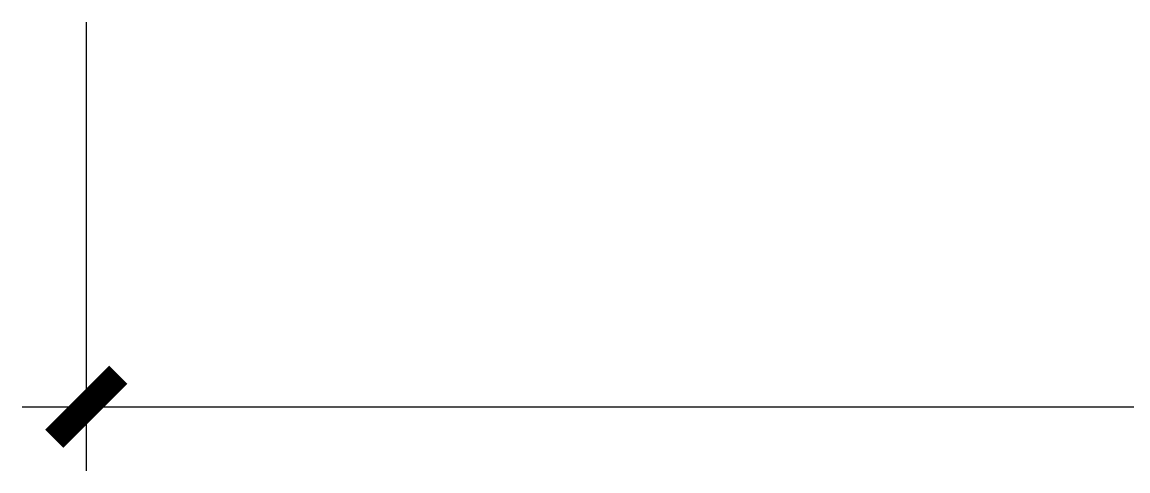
# Model space of a CAD drawing. Header units: inches. Extents: x 24920 to 61775, y 10942 to 38819.
# Drawn here: x 42787.5 to 43218.5, y 23689.3 to 23864.3 of the extents above; entities that cross this region are included whole.
import ezdxf

# ---------------------------------------------------------------- set-up
doc = ezdxf.new("R2010")
doc.units = ezdxf.units.IN
doc.header["$MEASUREMENT"] = 0
doc.header["$PDMODE"] = 1
doc.styles.add('DIM', font='simplex.shx', dxfattribs={"width": 0.6, "bigfont": 'extfont.shx'})
doc.dimstyles.new('1比25', dxfattribs={"dimscale": 25, "dimtxt": 3.5, "dimasz": 1, "dimexe": 1, "dimexo": 1, "dimgap": 0.6, "dimtad": 1, "dimdec": 0, "dimrnd": 5, "dimzin": 0, "dimdsep": 46, "dimtxsty": 'DIM', "dimblk": 'ARCHTICK', "dimcen": 0.09, "dimdle": 1, "dimclrd": 1, "dimclre": 1, "dimclrt": 1, "dimadec": 0, "dimazin": 0, "dimtfac": 1, "dimtdec": 0, "dimtix": 1, "dimtmove": 2, "dimatfit": 3, "dimldrblk": '引线箭头（自定义）', "dimfxl": 0, "dimtolj": 1, "dimtzin": 0, "dimarcsym": 0})

# ---------------------------------------------------------------- blocks, each defined once
blk = doc.blocks.new('_ArchTick')
at = {"color": 0, "linetype": 'ByBlock', "const_width": 0.4}
blk.add_lwpolyline([(-0.5, -0.5), (0.5, 0.5)], dxfattribs=at)
blk = doc.blocks.new('*D906')
at = {"color": 1, "lineweight": -2, "transparency": 16777216}
for p, q in [((43046.49, 23912.89), (43046.49, 23737.89)), ((43996.71, 23912.89), (43996.71, 23737.89)), ((43021.49, 23762.89), (44021.71, 23762.89))]:
    blk.add_line(p, q, dxfattribs=at)
at = {"layer": 'Defpoints', "color": 0, "transparency": 16777216}
for p in [(43046.49, 24255.1), (43996.71, 24255.1), (43996.71, 23762.89)]:
    blk.add_point(p, dxfattribs=at)
at = {"color": 1, "lineweight": -2, "transparency": 16777216, "xscale": 25, "yscale": 25, "zscale": 25, "rotation": 180}
blk.add_blockref('_ArchTick', (43046.49, 23762.89), dxfattribs=at)
at = {"color": 1, "lineweight": -2, "transparency": 16777216, "xscale": 25, "yscale": 25, "zscale": 25}
blk.add_blockref('_ArchTick', (43996.71, 23762.89), dxfattribs=at)
at = {"color": 1, "transparency": 16777216, "insert": (43521.6, 23821.64), "char_height": 87.5, "attachment_point": 5, "style": 'DIM'}
blk.add_mtext('\\A1;950', dxfattribs=at)
blk = doc.blocks.new('引线箭头（自定义）')
at = {"linetype": 'ByBlock', "lineweight": -2}
h = blk.add_hatch(color=8, dxfattribs=at)
h.dxf.hatch_style = 1
h.paths.add_polyline_path([(-1.195, -0.955), (-0.315, 0), (-1.201, 0.958), (-0.912, 1.212), (0, 0), (-0.912, -1.209)])
at = {"color": 0, "linetype": 'ByBlock', "lineweight": -2}
blk.add_line((-0.315, 0), (-4.751, 0), dxfattribs=at)
blk.add_lwpolyline([(-1.195, -0.955), (-0.315, 0), (-1.201, 0.958), (-0.912, 1.212), (0, 0), (-0.912, -1.209)], close=True, dxfattribs=at)
blk = doc.blocks.new('age')
dim = blk.add_linear_dim(base=(43996.71, 23762.89), p1=(43046.49, 24255.1), p2=(43996.71, 24255.1), dimstyle='1比25')
dim.commit()
dim.dimension.update_dxf_attribs({"geometry": '*D906', "text_midpoint": (43521.6, 23821.64)})

msp = doc.modelspace()

# ---------------------------------------------------------------- block references
msp.add_blockref('age', (-234, -48.62))

doc.saveas('drawing.dxf')
